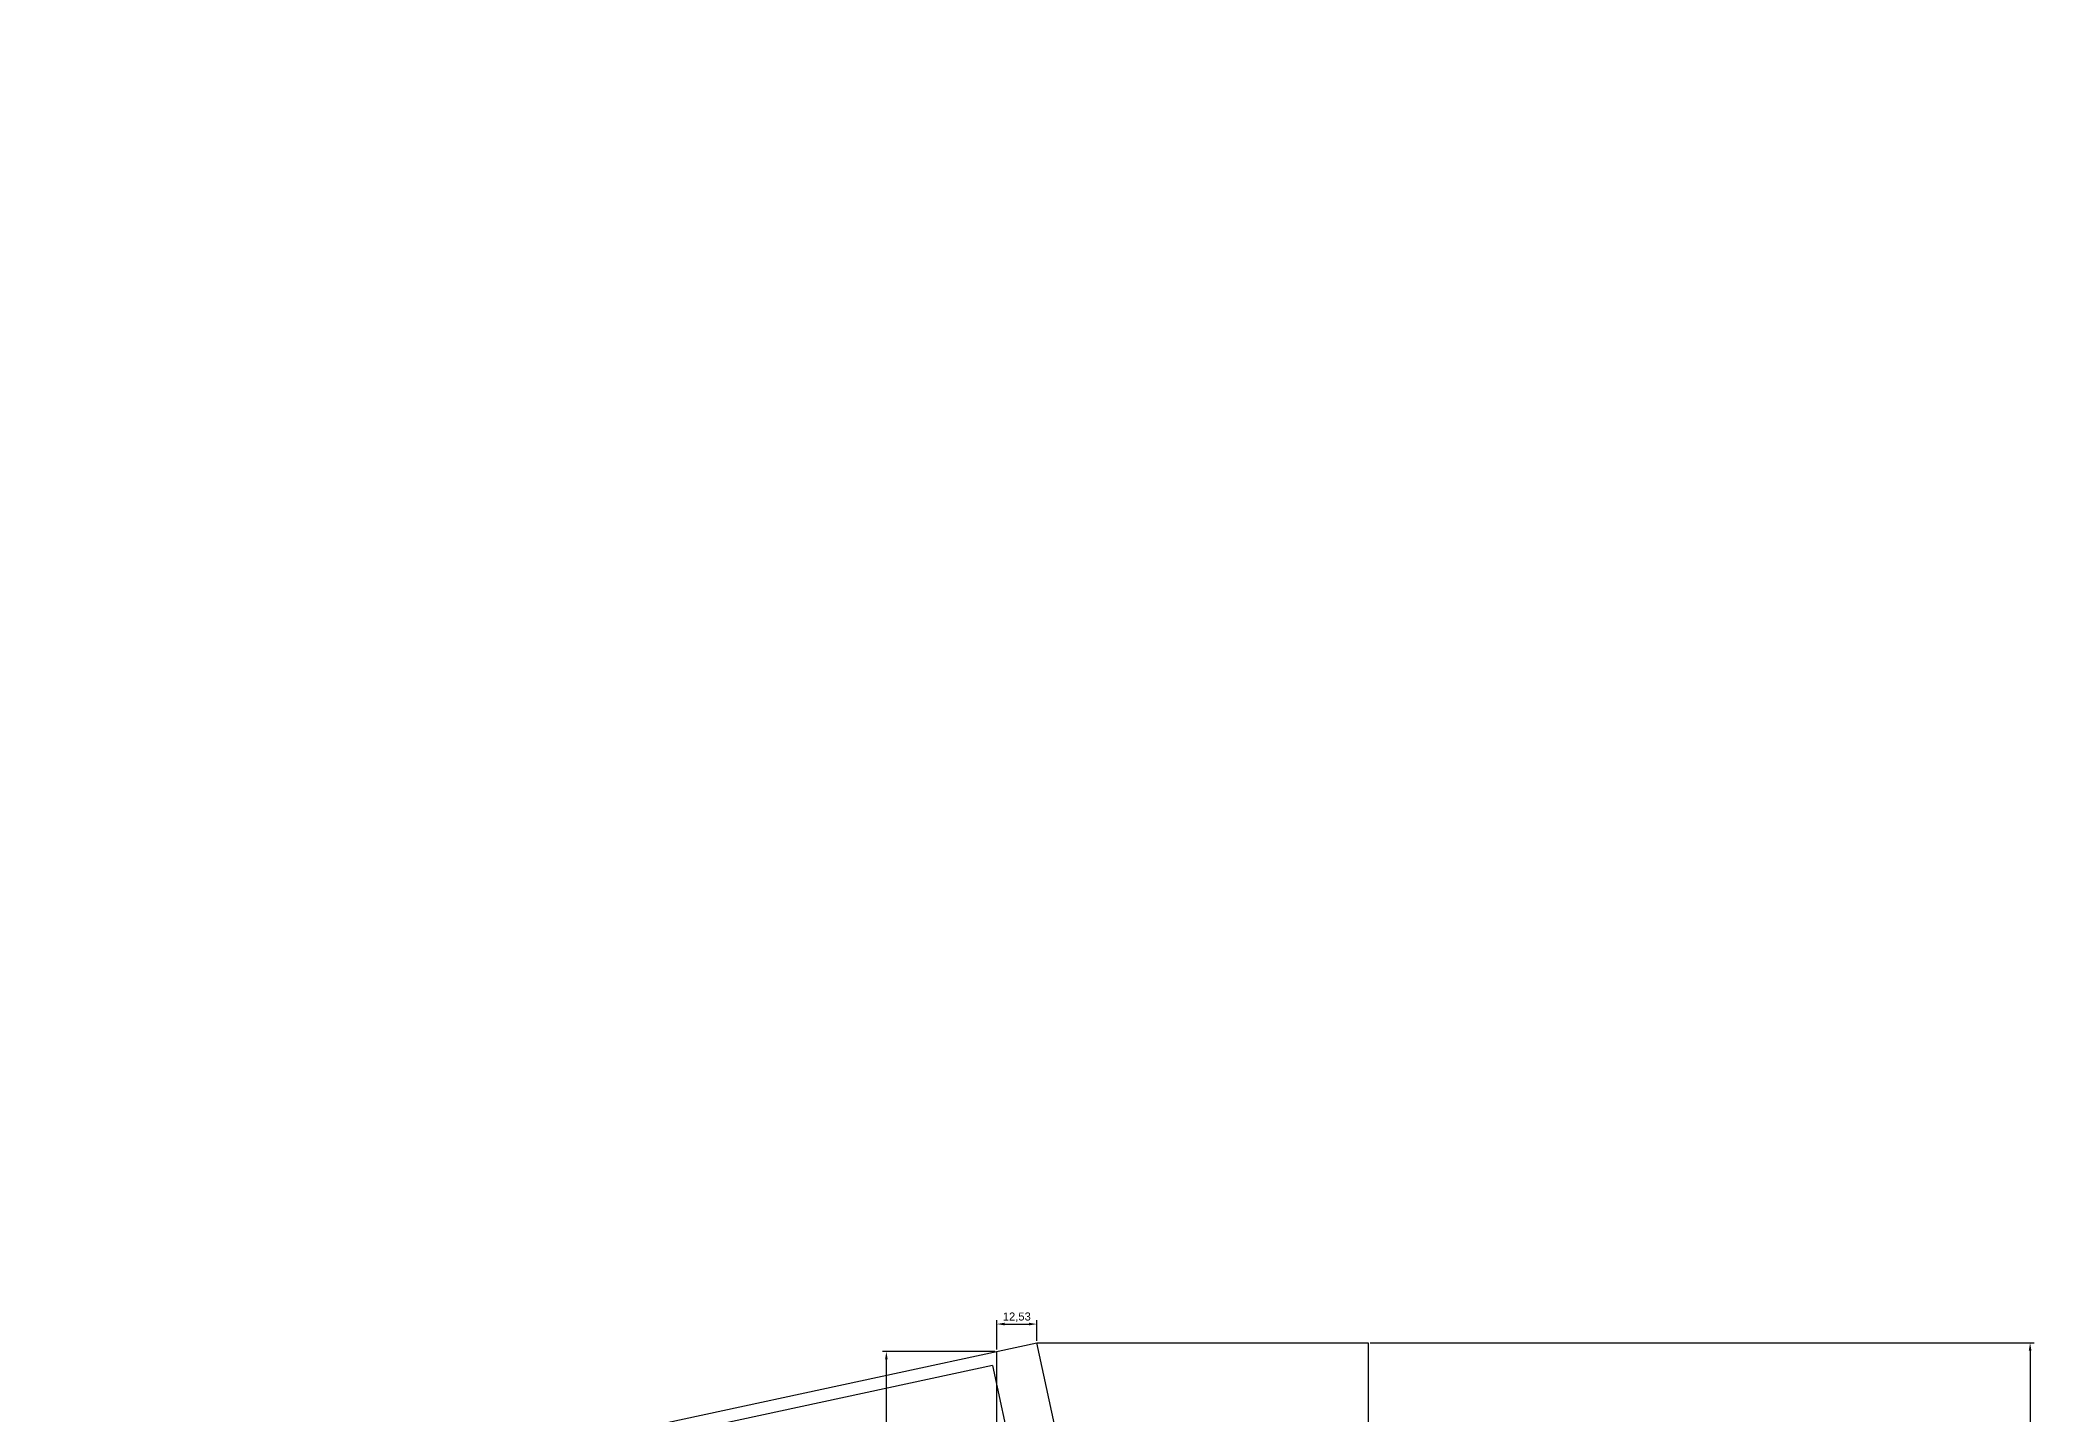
# Model space of a CAD drawing. Header units: millimetres. Extents: x -1487 to 2622, y -1207 to 1543.
# Drawn here: x 861 to 1484, y 1113 to 1543 of the extents above; entities that cross this region are included whole.
import ezdxf

# ---------------------------------------------------------------- set-up
doc = ezdxf.new("R2010")
doc.units = ezdxf.units.MM
doc.layers.add('bryła5', color=122, linetype='Continuous')
doc.layers.add('szwy5.n', color=170, linetype='Continuous', transparency=0.6)
doc.layers.add('szwy5.n-wymiary', color=140, linetype='Continuous', transparency=0.6)
doc.styles.get("Standard").update_dxf_attribs({"font": 'arial.ttf'})
doc.dimstyles.new('ISO-25', dxfattribs={"dimtxt": 2.5, "dimasz": 2.5, "dimexe": 1.25, "dimexo": 0.625, "dimtad": 1, "dimtxsty": 'Standard', "dimcen": 2.5, "dimadec": 0, "dimazin": 0, "dimtfac": 1, "dimtmove": 0, "dimatfit": 3, "dimfxl": 1, "dimarcsym": 0})

# ---------------------------------------------------------------- blocks, each defined once
blk = doc.blocks.new('*D130')
at = {"layer": 'szwy5.n', "color": 0, "lineweight": -2, "transparency": 16777216}
blk.add_arc((928, 921.3), 17.72, 302.95861, 81.91115, dxfattribs=at)
at = {"layer": 'szwy5.n', "color": 0, "transparency": 16777216}
for points in [[(930.46, 938.43), (930.52, 939.26), (928, 939.02)], [(937.84, 906.07), (937.44, 906.8), (935.45, 905.22)]]:
    blk.add_solid(points, dxfattribs=at)
at = {"layer": 'szwy5.n', "color": 0, "transparency": 16777216, "insert": (943.45, 924.71), "char_height": 2.5, "attachment_point": 5, "rotation": 102.43488}
blk.add_mtext('155°', dxfattribs=at)
blk = doc.blocks.new('*D133')
at = {"layer": 'szwy5.n', "color": 0, "lineweight": -2, "transparency": 16777216}
blk.add_arc((1044, 903.27), 23.39, 324.62072, 83.87409, dxfattribs=at)
at = {"layer": 'szwy5.n', "color": 0, "transparency": 16777216}
for points in [[(1046.47, 926.11), (1046.52, 926.95), (1044, 926.66)], [(1063.4, 889.47), (1062.75, 889.98), (1061.52, 887.77)]]:
    blk.add_solid(points, dxfattribs=at)
at = {"layer": 'szwy5.n', "color": 0, "transparency": 16777216, "insert": (1063.6, 912.1), "char_height": 2.5, "attachment_point": 5, "rotation": 114.24741}
blk.add_mtext('132°', dxfattribs=at)
blk = doc.blocks.new('*D144')
at = {"layer": 'szwy5.n-wymiary', "color": 0, "lineweight": -2, "transparency": 16777216}
for p, q in [((1159.37, 1133.06), (1124.26, 1133.06)), ((1125.51, 302.5), (1125.51, 1130.56)), ((1159.37, 300), (1124.26, 300))]:
    blk.add_line(p, q, dxfattribs=at)
at = {"layer": 'szwy5.n-wymiary', "color": 0, "transparency": 16777216}
for points in [[(1125.1, 1130.56), (1125.93, 1130.56), (1125.51, 1133.06)], [(1125.1, 302.5), (1125.93, 302.5), (1125.51, 300)]]:
    blk.add_solid(points, dxfattribs=at)
at = {"layer": 'szwy5.n-wymiary', "color": 0, "transparency": 16777216, "insert": (1123.38, 716.53), "char_height": 2.5, "attachment_point": 5, "rotation": 90}
blk.add_mtext('833,06', dxfattribs=at)
blk = doc.blocks.new('*D145')
at = {"layer": 'szwy5.n-wymiary', "color": 0, "lineweight": -2, "transparency": 16777216}
for p, q in [((1276.62, 1135.75), (1484.07, 1135.75)), ((1482.82, 1133.25), (1482.82, 302.5)), ((1276.62, 300), (1484.07, 300))]:
    blk.add_line(p, q, dxfattribs=at)
at = {"layer": 'szwy5.n-wymiary', "color": 0, "transparency": 16777216}
for points in [[(1482.4, 1133.25), (1483.24, 1133.25), (1482.82, 1135.75)], [(1482.4, 302.5), (1483.24, 302.5), (1482.82, 300)]]:
    blk.add_solid(points, dxfattribs=at)
at = {"layer": 'szwy5.n-wymiary', "color": 0, "transparency": 16777216, "insert": (1480.69, 717.88), "char_height": 2.5, "attachment_point": 5, "rotation": 90}
blk.add_mtext('835,75', dxfattribs=at)
blk = doc.blocks.new('*D150')
at = {"layer": 'szwy5.n-wymiary', "color": 0, "lineweight": -2, "transparency": 16777216}
for p, q in [((1160, 1133.68), (1160, 1142.85)), ((1162.5, 1141.6), (1170.03, 1141.6)), ((1172.53, 1136.38), (1172.53, 1142.85))]:
    blk.add_line(p, q, dxfattribs=at)
at = {"layer": 'szwy5.n-wymiary', "color": 0, "transparency": 16777216}
for points in [[(1162.5, 1142.02), (1162.5, 1141.19), (1160, 1141.6)], [(1170.03, 1142.02), (1170.03, 1141.19), (1172.53, 1141.6)]]:
    blk.add_solid(points, dxfattribs=at)
at = {"layer": 'szwy5.n-wymiary', "color": 0, "transparency": 16777216, "insert": (1166.26, 1143.73), "char_height": 2.5, "attachment_point": 5}
blk.add_mtext('12,53', dxfattribs=at)
blk = doc.blocks.new('*D164')
at = {"layer": 'szwy5.n-wymiary', "color": 0, "lineweight": -2, "transparency": 16777216}
blk.add_arc((861.5, 1064.76), 32.82, 322.86093, 7.77276, dxfattribs=at)
at = {"layer": 'szwy5.n-wymiary', "color": 0, "transparency": 16777216}
for points in [[(893.6, 1069.13), (894.42, 1069.27), (893.58, 1071.66)], [(887.98, 1044.69), (887.34, 1045.21), (886.08, 1043.02)]]:
    blk.add_solid(points, dxfattribs=at)
at = {"layer": 'szwy5.n-wymiary', "color": 0, "transparency": 16777216, "insert": (891.41, 1056.92), "char_height": 2.5, "attachment_point": 5, "rotation": 75.31684}
blk.add_mtext('54°', dxfattribs=at)
blk = doc.blocks.new('*D172')
at = {"layer": 'szwy5.n-wymiary', "color": 0, "lineweight": -2, "transparency": 16777216}
blk.add_arc((1245.55, 724.92), 27.13, 107.42096, 133.21272, dxfattribs=at)
at = {"layer": 'szwy5.n-wymiary', "color": 0, "transparency": 16777216}
for points in [[(1237.32, 751.21), (1237.53, 750.4), (1239.84, 751.44)], [(1227.27, 744.4), (1226.68, 744.98), (1225.23, 742.9)]]:
    blk.add_solid(points, dxfattribs=at)
at = {"layer": 'szwy5.n-wymiary', "color": 0, "transparency": 16777216, "insert": (1230.9, 749.98), "char_height": 2.5, "attachment_point": 5, "rotation": 30.31684}
blk.add_mtext('36°', dxfattribs=at)
blk = doc.blocks.new('*D174')
at = {"layer": 'szwy5.n-wymiary', "color": 0, "lineweight": -2, "transparency": 16777216}
blk.add_arc((1160, 1122.66), 84.25, 271.70015, 280.43871, dxfattribs=at)
at = {"layer": 'szwy5.n-wymiary', "color": 0, "transparency": 16777216}
for points in [[(1162.51, 1038.02), (1162.49, 1038.86), (1160, 1038.4)], [(1175.18, 1040.21), (1175.35, 1039.39), (1177.72, 1040.29)]]:
    blk.add_solid(points, dxfattribs=at)
at = {"layer": 'szwy5.n-wymiary', "color": 0, "transparency": 16777216, "insert": (1168.71, 1040.74), "char_height": 2.5, "attachment_point": 5, "rotation": 6.06943}
blk.add_mtext('12°', dxfattribs=at)

msp = doc.modelspace()

# ---------------------------------------------------------------- linework, layer by layer
at = {"layer": 'bryła5', "transparency": 33554687, "extrusion": (2.97778e-11, 2.22897e-11, -1)}
msp.add_line((1158.703, 1128.687, 0), (861.5, 1064.762, 0), dxfattribs=at)
at = {"layer": 'bryła5', "transparency": 33554687, "extrusion": (0.210282, -0.977641, -5.80077e-11)}
msp.add_line((1158.703, 1128.687, 0), (1245.549, 724.922, 0), dxfattribs=at)
at = {"layer": 'szwy5.n', "transparency": 33554687}
msp.add_line((861.075, 1068.762, 0), (1172.526, 1135.752, 0), dxfattribs=at)
at = {"layer": 'szwy5.n', "transparency": 33554687, "extrusion": (0.210282, -0.977641, -5.80077e-11)}
msp.add_line((1260.214, 728.076, 0), (1172.526, 1135.752, 0), dxfattribs=at)
at = {"layer": 'szwy5.n', "transparency": 33554559, "extrusion": (1.18639e-10, 8.63811e-11, -1)}
for p, q in [((1172.526, 1135.752, 0), (1276, 1135.752, 0)), ((1276, 1135.752, 0), (1276, 731.471, 0))]:
    msp.add_line(p, q, dxfattribs=at)
at = {"layer": 'szwy5.n', "transparency": 33554687, "extrusion": (1.3424e-10, 9.46043e-11, -1)}
msp.add_line((1160, 800.623, 0), (1160, 1133.058, 0), dxfattribs=at)

# ---------------------------------------------------------------- dimensions: what is measured, and where the dimension line sits
at = {"layer": 'szwy5.n', "color": 152, "true_color": 0x2776bb, "transparency": 33554687}
for base, line1, line2, picture, middle in [((945.239, 917.188), ((928, 1542.603, 0), (928, 921.301, 0)), ((861.5, 1064.762, 0), (1216, 300, 0)), '*D130', (943.45, 924.708, 0)), ((1067.374, 904.221), ((1044, 1135.485, 0), (1044, 903.27, 0)), ((1245.549, 724.922, 0), (861.5, 1064.762, 0)), '*D133', (1063.595, 912.096, 0))]:
    dim = msp.add_angular_dim_2l(base=base, line1=line1, line2=line2, dimstyle='ISO-25', dxfattribs=at)
    dim.commit()
    dim.dimension.update_dxf_attribs({"geometry": picture, "text_midpoint": middle})
at = {"layer": 'szwy5.n-wymiary', "transparency": 33554687}
dim = msp.add_linear_dim(base=(1172.526, 1141.604), p1=(1160, 1133.058, 0), p2=(1172.526, 1135.752, 0), dimstyle='ISO-25', dxfattribs=at)
dim.commit()
dim.dimension.update_dxf_attribs({"geometry": '*D150', "text_midpoint": (1166.263, 1143.731)})
for base, p1, p2, picture, middle in [((1482.819, 300), (1276, 1135.752, 0), (1276, 300, 0), '*D145', (1480.692, 717.876)), ((1125.512, 1133.058), (1160, 300, 0), (1160, 1133.058, 0), '*D144', (1123.385, 716.529))]:
    dim = msp.add_linear_dim(base=base, p1=p1, p2=p2, angle=90, dimstyle='ISO-25', dxfattribs=at)
    dim.commit()
    dim.dimension.update_dxf_attribs({"geometry": picture, "text_midpoint": middle})
for base, line1, line2, picture, middle in [((891.565, 1051.612), ((1158.703, 1128.687, 0), (861.5, 1064.762, 0)), ((1245.549, 724.922, 0), (861.5, 1064.762, 0)), '*D164', (891.409, 1056.924)), ((1234.404, 749.654), ((1158.703, 1128.687, 0), (1245.549, 724.922, 0)), ((1245.549, 724.922, 0), (861.5, 1064.762, 0)), '*D172', (1230.895, 749.981)), ((1165.945, 1038.612), ((1158.703, 1128.687, 0), (1245.549, 724.922, 0)), ((1160, 800.623, 0), (1160, 1133.058, 0)), '*D174', (1168.71, 1040.744))]:
    dim = msp.add_angular_dim_2l(base=base, line1=line1, line2=line2, dimstyle='ISO-25', dxfattribs=at)
    dim.commit()
    dim.dimension.update_dxf_attribs({"geometry": picture, "text_midpoint": middle})

doc.saveas('drawing.dxf')
